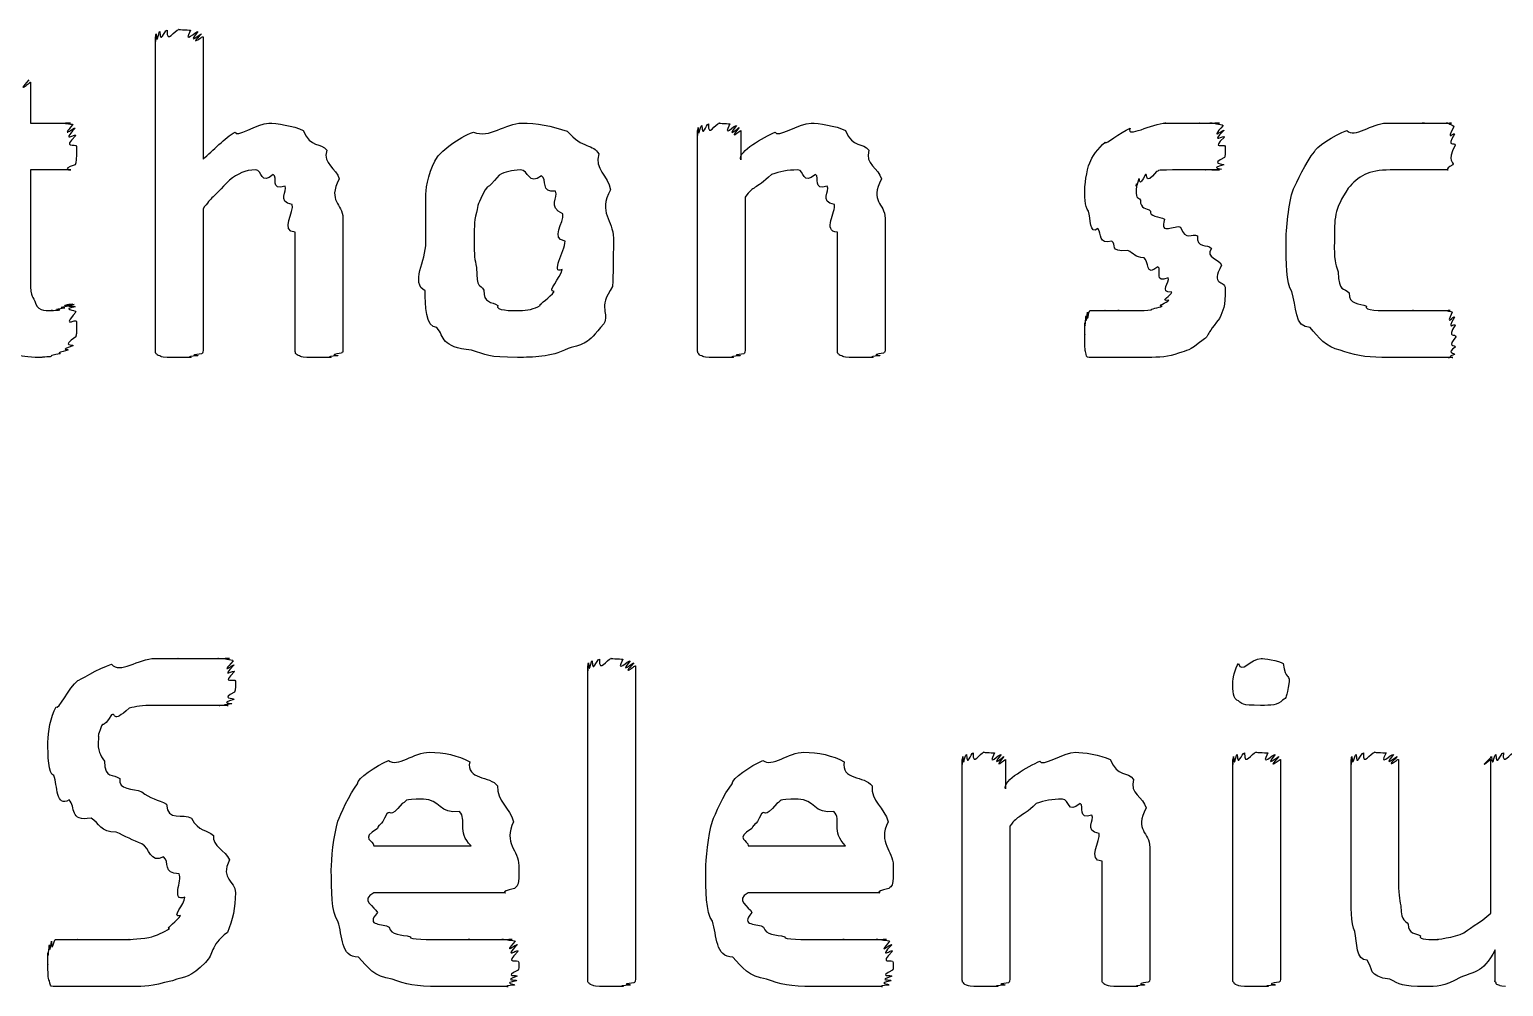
# Model space of a CAD drawing. Header units: millimetres. Extents: x 0 to 216, y 0 to 279.
# Drawn here: x 38.01 to 49.1, y 147.65 to 154.86 of the extents above; entities that cross this region are included whole.
import ezdxf

# ---------------------------------------------------------------- set-up
doc = ezdxf.new("R2010")
doc.units = ezdxf.units.MM
doc.layers.get('0').update_dxf_attribs({"linetype": 'CONTINUOUS'})

msp = doc.modelspace()

# ---------------------------------------------------------------- linework, layer by layer
at = {"color": 0}
for p, q in [((38.9544, 152.443), (38.9544, 154.802)), ((39.3129, 154.802), (39.3129, 153.881)), ((38.0132, 154.46), (38.0132, 154.152)), ((38.0132, 154.152), (38.3163, 154.152)), ((43.0361, 152.443), (43.0361, 154.097)), ((43.3613, 154.097), (43.3613, 153.876)), ((38.3163, 153.799), (38.0132, 153.799)), ((38.0132, 153.799), (38.0132, 153.027)), ((43.3945, 153.595), (43.3945, 152.443)), ((39.3129, 153.507), (39.3129, 152.443)), ((40.3655, 153.435), (40.3655, 152.443)), ((44.4472, 153.435), (44.4472, 152.443)), ((40.0071, 152.443), (40.0071, 153.33)), ((42.0384, 153.264), (42.0384, 153.264)), ((42.4021, 153.286), (42.4021, 153.286)), ((44.0891, 152.443), (44.0891, 153.33)), ((47.009, 152.906), (47.009, 152.906)), ((38.3603, 152.658), (38.3603, 152.658)), ((48.7454, 152.542), (48.7454, 152.542)), ((42.2092, 147.706), (42.2092, 150.066)), ((42.5676, 150.066), (42.5676, 147.706)), ((47.4899, 149.944), (47.4899, 149.944)), ((45.0289, 147.706), (45.0289, 149.36)), ((45.3542, 149.36), (45.3542, 149.14)), ((47.0655, 147.706), (47.0655, 149.36)), ((47.4239, 149.36), (47.4239, 147.706)), ((47.9559, 148.373), (47.9559, 149.36)), ((48.314, 149.36), (48.314, 148.473)), ((49.0086, 148.203), (49.0086, 149.36)), ((45.387, 148.858), (45.387, 147.706)), ((40.5984, 148.71), (41.3314, 148.71)), ((43.4178, 148.71), (44.1508, 148.71)), ((46.0816, 147.706), (46.0816, 148.594)), ((46.44, 148.699), (46.44, 147.706)), ((41.6899, 148.561), (41.6899, 148.5)), ((44.5093, 148.561), (44.5093, 148.5)), ((39.5566, 148.357), (39.5566, 148.357)), ((41.5851, 148.357), (40.5984, 148.357)), ((44.4045, 148.357), (43.4178, 148.357)), ((49.0418, 147.706), (49.0418, 147.927))]:
    msp.add_line(p, q, dxfattribs=at)
for points in [[(38.9544, 154.802), (38.9544, 154.71), (38.9558, 154.816), (38.9601, 154.824)], [(38.9601, 154.824), (38.9654, 154.725), (38.9763, 154.836), (38.9876, 154.841)], [(38.9876, 154.841), (38.9901, 154.736), (39.0204, 154.851), (39.0426, 154.851)], [(39.0426, 154.851), (39.0384, 154.739), (39.0977, 154.857), (39.1308, 154.857)], [(39.1308, 154.857), (39.1086, 154.857), (39.1968, 154.854), (39.219, 154.851)], [(39.219, 154.851), (39.1555, 154.736), (39.2631, 154.848), (39.274, 154.841)], [(39.274, 154.841), (39.1816, 154.725), (39.2977, 154.831), (39.3016, 154.824)], [(39.3016, 154.824), (39.1929, 154.714), (39.3129, 154.813), (39.3129, 154.802)], [(38.0023, 154.477), (37.8933, 154.361), (38.0132, 154.463), (38.0132, 154.46)], [(38.3163, 154.152), (38.2199, 154.152), (38.3286, 154.147), (38.3328, 154.141)], [(39.5552, 154.085), (39.5566, 154.033), (39.7235, 154.152), (39.8089, 154.152)], [(39.8089, 154.152), (39.8611, 154.152), (39.9976, 154.132), (40.0678, 154.097)], [(41.3494, 154.085), (41.468, 154.033), (41.5918, 154.152), (41.7131, 154.152)], [(41.7131, 154.152), (41.8207, 154.152), (41.9407, 154.131), (42.055, 154.091)], [(43.0692, 154.135), (43.0721, 154.03), (43.0996, 154.146), (43.119, 154.146)], [(43.119, 154.146), (43.1133, 154.033), (43.1684, 154.152), (43.2015, 154.152)], [(43.2015, 154.152), (43.1754, 154.152), (43.2566, 154.149), (43.2788, 154.146)], [(43.2788, 154.146), (43.2195, 154.03), (43.3172, 154.142), (43.3282, 154.135)], [(43.6203, 154.085), (43.6316, 154.033), (43.7981, 154.152), (43.8905, 154.152)], [(43.8905, 154.152), (43.9431, 154.152), (44.0792, 154.132), (44.1494, 154.097)], [(46.2926, 154.113), (46.2552, 154.033), (46.4591, 154.152), (46.5624, 154.152)], [(46.5624, 154.152), (46.5197, 154.152), (46.6506, 154.152), (46.6947, 154.152)], [(46.6947, 154.152), (46.7251, 154.152), (46.779, 154.152), (46.8161, 154.152)], [(46.8161, 154.152), (46.7995, 154.152), (46.8835, 154.152), (46.9099, 154.152)], [(46.9099, 154.152), (46.8507, 154.152), (46.954, 154.152), (46.965, 154.152)], [(46.965, 154.152), (46.8768, 154.152), (46.9882, 154.146), (46.9925, 154.135)], [(47.9242, 154.097), (47.9806, 154.033), (48.1143, 154.152), (48.2215, 154.152)], [(48.2215, 154.152), (48.2561, 154.152), (48.3224, 154.152), (48.3704, 154.152)], [(48.3704, 154.152), (48.3553, 154.152), (48.4671, 154.152), (48.5084, 154.152)], [(48.5084, 154.152), (48.4367, 154.152), (48.5856, 154.152), (48.6184, 154.152)], [(48.6184, 154.152), (48.6198, 154.152), (48.6738, 154.152), (48.6847, 154.152)], [(48.6847, 154.152), (48.6463, 154.152), (48.708, 154.152), (48.7123, 154.152)], [(48.7123, 154.152), (48.6572, 154.152), (48.7246, 154.142), (48.7288, 154.124)], [(38.3328, 154.141), (38.2309, 154.022), (38.3452, 154.127), (38.3494, 154.113)], [(38.3494, 154.113), (38.2393, 153.993), (38.3551, 154.08), (38.3551, 154.058)], [(38.3551, 154.058), (38.2418, 153.949), (38.3603, 154.008), (38.3603, 153.975)], [(39.3129, 153.881), (39.3912, 153.945), (39.4741, 154.041), (39.5552, 154.085)], [(40.0678, 154.097), (40.1228, 153.96), (40.2001, 154.01), (40.2442, 153.948)], [(41.0792, 153.898), (41.1124, 153.945), (41.2309, 154.041), (41.3494, 154.085)], [(42.055, 154.091), (42.1707, 153.956), (42.2508, 153.997), (42.2921, 153.92)], [(43.0361, 154.097), (43.0361, 154.004), (43.0375, 154.11), (43.0417, 154.118)], [(43.0417, 154.118), (43.0431, 154.019), (43.0541, 154.131), (43.0692, 154.135)], [(43.3282, 154.135), (43.2414, 154.019), (43.3462, 154.125), (43.3504, 154.118)], [(43.3504, 154.118), (43.2523, 154.004), (43.3613, 154.103), (43.3613, 154.097)], [(43.3613, 153.876), (43.3405, 153.945), (43.5349, 154.041), (43.6203, 154.085)], [(44.1494, 154.097), (44.2048, 153.96), (44.2817, 154.01), (44.3258, 153.948)], [(46.1049, 154.008), (46.1049, 153.982), (46.2181, 154.087), (46.2926, 154.113)], [(46.9925, 154.135), (46.8835, 154.011), (46.9981, 154.11), (46.9981, 154.097)], [(46.9981, 154.097), (46.8877, 153.986), (47.0034, 154.069), (47.0034, 154.047)], [(47.0034, 154.047), (46.8905, 153.945), (47.009, 154.004), (47.009, 153.975)], [(47.6814, 153.936), (47.6786, 153.964), (47.8317, 154.063), (47.9242, 154.097)], [(48.7288, 154.124), (48.6639, 154), (48.7345, 154.091), (48.7345, 154.069)], [(48.7345, 154.069), (48.6682, 153.956), (48.7398, 154.019), (48.7398, 153.986)], [(38.3603, 153.975), (38.3603, 153.854), (38.3565, 153.866), (38.3494, 153.837)], [(40.2442, 153.948), (40.211, 153.839), (40.3186, 153.817), (40.338, 153.732)], [(42.2921, 153.92), (42.2547, 153.805), (42.3651, 153.756), (42.3803, 153.65)], [(44.3258, 153.948), (44.293, 153.839), (44.4003, 153.817), (44.4197, 153.732)], [(45.9892, 153.854), (46.0015, 153.894), (46.0527, 153.964), (46.1049, 154.008)], [(47.009, 153.975), (47.009, 153.887), (47.0062, 153.917), (47.0034, 153.892)], [(47.5216, 153.656), (47.5439, 153.7), (47.6155, 153.862), (47.6814, 153.936)], [(48.7398, 153.986), (48.6682, 153.854), (48.7345, 153.866), (48.7232, 153.837)], [(38.3494, 153.837), (38.2281, 153.799), (38.33, 153.799), (38.3163, 153.799)], [(40.991, 153.617), (40.991, 153.669), (41.0199, 153.821), (41.0792, 153.898)], [(45.9507, 153.672), (45.9507, 153.662), (45.9631, 153.799), (45.9892, 153.854)], [(46.9981, 153.837), (46.8796, 153.81), (46.9882, 153.811), (46.9815, 153.804)], [(47.0034, 153.892), (46.8877, 153.839), (47.0006, 153.851), (46.9981, 153.837)], [(48.7232, 153.837), (48.6463, 153.799), (48.6985, 153.799), (48.6847, 153.799)], [(39.5111, 153.722), (39.3802, 153.581), (39.3816, 153.602), (39.3129, 153.507)], [(39.7097, 153.799), (39.6268, 153.799), (39.5774, 153.773), (39.5111, 153.722)], [(39.842, 153.766), (39.7439, 153.68), (39.7605, 153.799), (39.7097, 153.799)], [(39.9302, 153.677), (39.817, 153.64), (39.8776, 153.746), (39.842, 153.766)], [(40.338, 153.732), (40.247, 153.556), (40.3655, 153.552), (40.3655, 153.435)], [(41.5424, 153.76), (41.4348, 153.629), (41.4666, 153.697), (41.4376, 153.65)], [(41.7022, 153.799), (41.6373, 153.799), (41.5865, 153.785), (41.5424, 153.76)], [(41.862, 153.755), (41.7629, 153.68), (41.7643, 153.799), (41.7022, 153.799)], [(41.9668, 153.639), (41.8511, 153.625), (41.9061, 153.729), (41.862, 153.755)], [(43.5928, 153.766), (43.4619, 153.64), (43.4633, 153.69), (43.3945, 153.595)], [(43.7914, 153.799), (43.7085, 153.799), (43.6591, 153.788), (43.5928, 153.766)], [(43.9237, 153.766), (43.8256, 153.68), (43.8422, 153.799), (43.7914, 153.799)], [(44.0119, 153.677), (43.899, 153.64), (43.9593, 153.746), (43.9237, 153.766)], [(44.4197, 153.732), (44.3286, 153.556), (44.4472, 153.552), (44.4472, 153.435)], [(46.3585, 153.732), (46.3282, 153.625), (46.3419, 153.708), (46.3419, 153.694)], [(46.4083, 153.766), (46.3504, 153.651), (46.3695, 153.746), (46.3585, 153.732)], [(46.4908, 153.788), (46.3945, 153.669), (46.4301, 153.777), (46.4083, 153.766)], [(46.6122, 153.799), (46.4647, 153.799), (46.5268, 153.795), (46.4908, 153.788)], [(46.7501, 153.799), (46.6781, 153.799), (46.663, 153.799), (46.6122, 153.799)], [(46.8545, 153.799), (46.7582, 153.799), (46.79, 153.799), (46.7501, 153.799)], [(46.9265, 153.799), (46.8175, 153.799), (46.8835, 153.799), (46.8545, 153.799)], [(46.965, 153.799), (46.8545, 153.799), (46.9441, 153.799), (46.9265, 153.799)], [(46.9815, 153.804), (46.8683, 153.799), (46.9717, 153.799), (46.965, 153.799)], [(48.2494, 153.799), (48.0868, 153.799), (48.0081, 153.752), (47.9351, 153.661)], [(48.4202, 153.799), (48.2893, 153.799), (48.3154, 153.799), (48.2494, 153.799)], [(48.5415, 153.799), (48.5027, 153.799), (48.4671, 153.799), (48.4202, 153.799)], [(48.6297, 153.799), (48.5719, 153.799), (48.5771, 153.799), (48.5415, 153.799)], [(48.6847, 153.799), (48.616, 153.799), (48.6516, 153.799), (48.6297, 153.799)], [(39.9852, 153.539), (39.8653, 153.563), (39.9549, 153.64), (39.9302, 153.677)], [(40.991, 153.253), (40.991, 153.332), (40.991, 153.507), (40.991, 153.617)], [(41.4376, 153.65), (41.377, 153.534), (41.3854, 153.545), (41.3713, 153.479)], [(42.0218, 153.468), (41.9019, 153.526), (41.9915, 153.591), (41.9668, 153.639)], [(42.3803, 153.65), (42.2836, 153.475), (42.4021, 153.421), (42.4021, 153.286)], [(44.0669, 153.539), (43.9469, 153.563), (44.0365, 153.64), (44.0119, 153.677)], [(45.9782, 153.49), (45.9507, 153.526), (45.9507, 153.602), (45.9507, 153.672)], [(46.3419, 153.694), (46.3282, 153.563), (46.3504, 153.606), (46.3695, 153.573)], [(47.4666, 153.247), (47.4666, 153.358), (47.4846, 153.545), (47.5216, 153.656)], [(47.9351, 153.661), (47.8261, 153.497), (47.8303, 153.436), (47.8303, 153.264)], [(40.0071, 153.33), (39.8914, 153.338), (39.999, 153.487), (39.9852, 153.539)], [(41.3713, 153.479), (41.3508, 153.405), (41.3551, 153.348), (41.3551, 153.275)], [(44.0891, 153.33), (43.973, 153.338), (44.0806, 153.487), (44.0669, 153.539)], [(46.0498, 153.358), (45.9863, 153.305), (45.9962, 153.438), (45.9782, 153.49)], [(46.3695, 153.573), (46.3695, 153.501), (46.4164, 153.515), (46.4467, 153.49)], [(46.4467, 153.49), (46.4316, 153.453), (46.5145, 153.447), (46.5515, 153.429)], [(42.0384, 153.264), (41.9241, 153.281), (42.0328, 153.405), (42.0218, 153.468)], [(46.5515, 153.429), (46.5088, 153.299), (46.6316, 153.391), (46.6729, 153.369)], [(46.6729, 153.369), (46.7113, 153.259), (46.7582, 153.327), (46.7995, 153.303)], [(41.3551, 153.275), (41.3508, 153.14), (41.3604, 153.132), (41.3713, 153.066)], [(42.0165, 153.049), (41.9241, 153.012), (42.0384, 153.187), (42.0384, 153.264)], [(42.4021, 153.286), (42.4021, 153.089), (42.3997, 153.033), (42.3968, 152.922)], [(46.1546, 153.264), (46.0498, 153.232), (46.083, 153.32), (46.0498, 153.358)], [(46.276, 153.192), (46.1271, 153.181), (46.1945, 153.238), (46.1546, 153.264)], [(46.7995, 153.303), (46.7914, 153.206), (46.8739, 153.245), (46.9043, 153.209)], [(47.8303, 153.264), (47.8261, 153.118), (47.8384, 153.099), (47.8578, 153.033)], [(40.9857, 152.889), (40.8725, 152.946), (40.991, 153.116), (40.991, 153.253)], [(46.3973, 153.137), (46.3282, 153.14), (46.3201, 153.173), (46.276, 153.192)], [(46.9043, 153.209), (46.8545, 153.137), (46.9621, 153.133), (46.9815, 153.082)], [(47.5107, 152.884), (47.4666, 152.942), (47.4666, 153.111), (47.4666, 153.247)], [(41.3713, 153.066), (41.3727, 152.895), (41.4002, 152.946), (41.4267, 152.895)], [(41.9559, 152.884), (41.898, 152.884), (42.0053, 152.986), (42.0165, 153.049)], [(46.5018, 153.071), (46.4054, 152.986), (46.4372, 153.118), (46.3973, 153.137)], [(46.579, 152.988), (46.4689, 152.939), (46.5349, 153.049), (46.5018, 153.071)], [(46.9815, 153.082), (46.8905, 152.92), (47.009, 152.975), (47.009, 152.906)], [(47.8578, 153.033), (47.8635, 152.873), (47.9033, 152.917), (47.9407, 152.873)], [(38.0132, 153.027), (38.0104, 152.835), (38.0242, 152.859), (38.0464, 152.812)], [(42.3968, 152.922), (42.2811, 152.754), (42.3746, 152.721), (42.3305, 152.641)], [(46.6065, 152.878), (46.5046, 152.876), (46.597, 152.958), (46.579, 152.988)], [(38.0464, 152.812), (38.0587, 152.74), (38.1152, 152.74), (38.1787, 152.74)], [(41.0739, 152.613), (40.9871, 152.615), (40.9857, 152.782), (40.9857, 152.889)], [(41.4267, 152.895), (41.4239, 152.795), (41.4874, 152.808), (41.5315, 152.779)], [(41.8511, 152.779), (41.8426, 152.791), (41.9294, 152.84), (41.9559, 152.884)], [(46.5349, 152.774), (46.4799, 152.774), (46.5737, 152.798), (46.5847, 152.818)], [(46.5847, 152.818), (46.5046, 152.809), (46.6065, 152.856), (46.6065, 152.878)], [(47.009, 152.906), (47.009, 152.765), (46.9939, 152.746), (46.965, 152.68)], [(47.6483, 152.613), (47.5287, 152.611), (47.5439, 152.776), (47.5107, 152.884)], [(47.9407, 152.873), (47.9365, 152.785), (48.0205, 152.795), (48.073, 152.774)], [(38.1787, 152.74), (38.1427, 152.74), (38.2185, 152.742), (38.2337, 152.746)], [(38.2337, 152.746), (38.173, 152.751), (38.2612, 152.758), (38.2722, 152.762)], [(38.2722, 152.762), (38.1977, 152.762), (38.2972, 152.775), (38.3053, 152.779)], [(38.3053, 152.779), (38.2171, 152.774), (38.3247, 152.79), (38.3328, 152.79)], [(38.3328, 152.79), (38.2281, 152.774), (38.3399, 152.787), (38.3438, 152.785)], [(38.3438, 152.785), (38.2351, 152.769), (38.3494, 152.779), (38.3494, 152.768)], [(38.3494, 152.768), (38.2393, 152.751), (38.3551, 152.747), (38.3551, 152.729)], [(38.3551, 152.729), (38.2418, 152.597), (38.3603, 152.687), (38.3603, 152.658)], [(41.5315, 152.779), (41.5121, 152.74), (41.6306, 152.74), (41.6966, 152.74)], [(41.6966, 152.74), (41.7544, 152.74), (41.807, 152.753), (41.8511, 152.779)], [(45.9507, 152.647), (45.9535, 152.582), (45.9574, 152.687), (45.9617, 152.702)], [(45.9617, 152.702), (45.9617, 152.611), (45.9687, 152.725), (45.9726, 152.729)], [(45.9726, 152.729), (45.9687, 152.622), (45.9811, 152.74), (45.9892, 152.74)], [(45.9892, 152.74), (45.9863, 152.74), (46.0142, 152.74), (46.0333, 152.74)], [(46.0333, 152.74), (46.028, 152.74), (46.0788, 152.74), (46.1049, 152.74)], [(46.1049, 152.74), (46.083, 152.74), (46.1684, 152.74), (46.2097, 152.74)], [(46.2097, 152.74), (46.1627, 152.74), (46.295, 152.74), (46.3476, 152.74)], [(46.3476, 152.74), (46.3723, 152.74), (46.422, 152.742), (46.4524, 152.746)], [(46.4524, 152.746), (46.4358, 152.751), (46.513, 152.762), (46.5349, 152.774)], [(48.073, 152.774), (48.0427, 152.74), (48.1887, 152.74), (48.2547, 152.74)], [(48.2547, 152.74), (48.2935, 152.74), (48.3775, 152.74), (48.4258, 152.74)], [(48.4258, 152.74), (48.3884, 152.74), (48.5151, 152.74), (48.5525, 152.74)], [(48.5525, 152.74), (48.58, 152.74), (48.6184, 152.74), (48.6406, 152.74)], [(48.6406, 152.74), (48.6269, 152.74), (48.6862, 152.74), (48.7013, 152.74)], [(48.7013, 152.74), (48.6488, 152.74), (48.7137, 152.736), (48.7179, 152.729)], [(48.7179, 152.729), (48.6601, 152.608), (48.7303, 152.709), (48.7345, 152.691)], [(38.3603, 152.658), (38.3603, 152.52), (38.3575, 152.571), (38.3551, 152.542)], [(41.3329, 152.443), (41.1043, 152.465), (41.1318, 152.539), (41.0739, 152.613)], [(42.3305, 152.641), (42.1929, 152.476), (42.1954, 152.498), (42.0606, 152.454)], [(45.9507, 152.564), (45.9507, 152.538), (45.9507, 152.625), (45.9507, 152.647)], [(46.965, 152.68), (46.8355, 152.52), (46.8986, 152.564), (46.8436, 152.52)], [(47.8744, 152.443), (47.7668, 152.465), (47.7104, 152.539), (47.6483, 152.613)], [(48.7345, 152.691), (48.6682, 152.575), (48.7398, 152.655), (48.7398, 152.63)], [(48.7398, 152.63), (48.671, 152.523), (48.7454, 152.575), (48.7454, 152.542)], [(38.3551, 152.542), (38.2351, 152.461), (38.3438, 152.49), (38.3328, 152.476)], [(45.9564, 152.432), (45.9507, 152.45), (45.9507, 152.509), (45.9507, 152.564)], [(46.8436, 152.52), (46.7293, 152.432), (46.7293, 152.443), (46.6563, 152.421)], [(48.7454, 152.542), (48.671, 152.461), (48.7426, 152.487), (48.7398, 152.465)], [(38.0848, 152.388), (37.9857, 152.388), (37.9469, 152.396), (37.8919, 152.415)], [(38.1621, 152.393), (38.0848, 152.388), (38.1095, 152.388), (38.0848, 152.388)], [(38.2337, 152.415), (38.136, 152.399), (38.1868, 152.4), (38.1621, 152.393)], [(38.2944, 152.443), (38.1801, 152.412), (38.2556, 152.422), (38.2337, 152.415)], [(38.3328, 152.476), (38.2171, 152.435), (38.3124, 152.454), (38.2944, 152.443)], [(38.9601, 152.415), (38.9544, 152.412), (38.9544, 152.432), (38.9544, 152.443)], [(38.9876, 152.399), (38.9654, 152.401), (38.9668, 152.411), (38.9601, 152.415)], [(39.0426, 152.388), (38.9901, 152.39), (39.0013, 152.394), (38.9876, 152.399)], [(39.1308, 152.388), (39.0384, 152.388), (39.0673, 152.388), (39.0426, 152.388)], [(39.219, 152.388), (39.1086, 152.388), (39.1664, 152.388), (39.1308, 152.388)], [(39.274, 152.399), (39.1555, 152.39), (39.2437, 152.39), (39.219, 152.388)], [(39.3016, 152.415), (39.1816, 152.401), (39.2878, 152.406), (39.274, 152.399)], [(39.3129, 152.443), (39.31, 152.412), (39.3086, 152.422), (39.3016, 152.415)], [(40.0128, 152.415), (40.0085, 152.412), (40.0071, 152.432), (40.0071, 152.443)], [(40.0403, 152.399), (40.0195, 152.401), (40.0195, 152.411), (40.0128, 152.415)], [(40.0953, 152.388), (40.0459, 152.39), (40.054, 152.394), (40.0403, 152.399)], [(40.1891, 152.388), (40.0925, 152.388), (40.1204, 152.388), (40.0953, 152.388)], [(40.2717, 152.388), (40.163, 152.388), (40.2223, 152.388), (40.1891, 152.388)], [(40.3271, 152.399), (40.211, 152.39), (40.2967, 152.39), (40.2717, 152.388)], [(40.3546, 152.421), (40.2361, 152.401), (40.3408, 152.406), (40.3271, 152.399)], [(40.3655, 152.443), (40.3655, 152.417), (40.3613, 152.428), (40.3546, 152.421)], [(41.68, 152.388), (41.4542, 152.388), (41.45, 152.406), (41.3329, 152.443)], [(42.0606, 152.454), (41.9241, 152.388), (41.8013, 152.388), (41.68, 152.388)], [(43.0417, 152.421), (43.0361, 152.417), (43.0361, 152.435), (43.0361, 152.443)], [(43.0692, 152.399), (43.047, 152.401), (43.0484, 152.412), (43.0417, 152.421)], [(43.1243, 152.388), (43.0721, 152.39), (43.083, 152.394), (43.0692, 152.399)], [(43.2125, 152.388), (43.12, 152.388), (43.1493, 152.388), (43.1243, 152.388)], [(43.3006, 152.388), (43.1906, 152.388), (43.2484, 152.388), (43.2125, 152.388)], [(43.3557, 152.399), (43.2375, 152.39), (43.3257, 152.39), (43.3006, 152.388)], [(43.3836, 152.415), (43.2636, 152.401), (43.3698, 152.406), (43.3557, 152.399)], [(43.3945, 152.443), (43.3917, 152.412), (43.3903, 152.422), (43.3836, 152.415)], [(44.0944, 152.415), (44.0902, 152.412), (44.0891, 152.432), (44.0891, 152.443)], [(44.1219, 152.399), (44.1015, 152.401), (44.1015, 152.411), (44.0944, 152.415)], [(44.1773, 152.388), (44.1276, 152.39), (44.1357, 152.394), (44.1219, 152.399)], [(44.2708, 152.388), (44.1745, 152.388), (44.202, 152.388), (44.1773, 152.388)], [(44.3537, 152.388), (44.2447, 152.388), (44.3039, 152.388), (44.2708, 152.388)], [(44.4087, 152.399), (44.293, 152.39), (44.3784, 152.39), (44.3537, 152.388)], [(44.4362, 152.421), (44.3177, 152.401), (44.4225, 152.406), (44.4087, 152.399)], [(44.4472, 152.443), (44.4472, 152.417), (44.4429, 152.428), (44.4362, 152.421)], [(45.9839, 152.388), (45.9617, 152.388), (45.9631, 152.401), (45.9564, 152.432)], [(46.0446, 152.388), (45.9863, 152.388), (45.9976, 152.388), (45.9839, 152.388)], [(46.138, 152.388), (46.0389, 152.388), (46.0692, 152.388), (46.0446, 152.388)], [(46.2703, 152.388), (46.1162, 152.388), (46.1779, 152.388), (46.138, 152.388)], [(46.4249, 152.388), (46.3282, 152.388), (46.3173, 152.388), (46.2703, 152.388)], [(46.6563, 152.421), (46.5861, 152.388), (46.5088, 152.388), (46.4249, 152.388)], [(48.1887, 152.388), (48.0646, 152.388), (47.9654, 152.406), (47.8744, 152.443)], [(48.3485, 152.388), (48.2381, 152.388), (48.2438, 152.388), (48.1887, 152.388)], [(48.4974, 152.388), (48.3443, 152.388), (48.4036, 152.388), (48.3485, 152.388)], [(48.6184, 152.388), (48.5539, 152.388), (48.544, 152.388), (48.4974, 152.388)], [(48.6957, 152.388), (48.6241, 152.388), (48.6544, 152.388), (48.6184, 152.388)], [(48.7232, 152.388), (48.653, 152.388), (48.7094, 152.388), (48.6957, 152.388)], [(48.7345, 152.41), (48.6639, 152.388), (48.7303, 152.388), (48.7232, 152.388)], [(48.7398, 152.465), (48.6682, 152.417), (48.737, 152.423), (48.7345, 152.41)], [(38.3716, 149.955), (38.3688, 149.947), (38.5286, 150.05), (38.6249, 150.077)], [(38.6249, 150.077), (38.6814, 150.002), (38.8317, 150.121), (38.9502, 150.121)], [(38.9502, 150.121), (38.9749, 150.121), (39.0673, 150.121), (39.1266, 150.121)], [(39.1266, 150.121), (39.0934, 150.121), (39.2395, 150.121), (39.292, 150.121)], [(39.292, 150.121), (39.3139, 150.121), (39.3883, 150.121), (39.43, 150.121)], [(39.43, 150.121), (39.3982, 150.121), (39.5016, 150.121), (39.5125, 150.121)], [(39.5125, 150.121), (39.4243, 150.121), (39.5358, 150.115), (39.54, 150.104)], [(39.54, 150.104), (39.431, 149.984), (39.5457, 150.085), (39.5457, 150.071)], [(39.5457, 150.071), (39.4353, 149.958), (39.551, 150.043), (39.551, 150.022)], [(42.2092, 150.066), (42.2092, 149.973), (42.2106, 150.079), (42.2148, 150.088)], [(42.2148, 150.088), (42.2204, 149.988), (42.2314, 150.1), (42.2423, 150.104)], [(42.2423, 150.104), (42.2451, 149.999), (42.2755, 150.115), (42.2974, 150.115)], [(42.2974, 150.115), (42.2935, 150.002), (42.3527, 150.121), (42.3855, 150.121)], [(42.3855, 150.121), (42.3637, 150.121), (42.4519, 150.118), (42.4737, 150.115)], [(42.4737, 150.115), (42.4106, 149.999), (42.5178, 150.111), (42.5291, 150.104)], [(42.5291, 150.104), (42.4367, 149.988), (42.5524, 150.095), (42.5566, 150.088)], [(42.5566, 150.088), (42.4476, 149.973), (42.5676, 150.072), (42.5676, 150.066)], [(47.0655, 149.944), (47.0655, 149.951), (47.0793, 150.056), (47.1096, 150.082)], [(47.1096, 150.082), (47.1276, 150.002), (47.1992, 150.121), (47.2803, 150.121)], [(47.2803, 150.121), (47.2888, 150.121), (47.4155, 150.107), (47.4458, 150.082)], [(47.4458, 150.082), (47.4652, 149.955), (47.4899, 150.013), (47.4899, 149.944)], [(38.2062, 149.757), (38.2252, 149.724), (38.3011, 149.903), (38.3716, 149.955)], [(39.551, 150.022), (39.4381, 149.918), (39.5566, 149.979), (39.5566, 149.95)], [(39.5566, 149.95), (39.5566, 149.859), (39.5538, 149.892), (39.551, 149.867)], [(47.1096, 149.801), (47.0655, 149.815), (47.0655, 149.874), (47.0655, 149.944)], [(47.4899, 149.944), (47.4652, 149.819), (47.4733, 149.831), (47.4405, 149.806)], [(39.551, 149.867), (39.4353, 149.812), (39.5482, 149.826), (39.5457, 149.812)], [(38.1455, 149.492), (38.1455, 149.565), (38.1649, 149.68), (38.2062, 149.757)], [(38.7572, 149.746), (38.6196, 149.625), (38.6609, 149.718), (38.6249, 149.696)], [(38.9502, 149.768), (38.8426, 149.768), (38.8126, 149.76), (38.7572, 149.746)], [(39.1597, 149.768), (38.9943, 149.768), (39.0275, 149.768), (38.9502, 149.768)], [(39.3196, 149.768), (39.237, 149.768), (39.2218, 149.768), (39.1597, 149.768)], [(39.43, 149.768), (39.3252, 149.768), (39.3637, 149.768), (39.3196, 149.768)], [(39.5016, 149.768), (39.3869, 149.768), (39.4628, 149.768), (39.43, 149.768)], [(39.5291, 149.779), (39.4134, 149.768), (39.5125, 149.768), (39.5016, 149.768)], [(39.5457, 149.812), (39.4272, 149.782), (39.5358, 149.786), (39.5291, 149.779)], [(47.275, 149.768), (47.1234, 149.768), (47.1385, 149.779), (47.1096, 149.801)], [(47.4405, 149.806), (47.4031, 149.768), (47.3548, 149.768), (47.275, 149.768)], [(38.548, 149.614), (38.5163, 149.517), (38.5258, 149.553), (38.5258, 149.52)], [(38.6249, 149.696), (38.5491, 149.581), (38.5657, 149.647), (38.548, 149.614)], [(38.1896, 149.239), (38.1455, 149.25), (38.1455, 149.393), (38.1455, 149.492)], [(38.5258, 149.52), (38.5163, 149.418), (38.5396, 149.396), (38.5699, 149.349)], [(40.7088, 149.354), (40.7748, 149.297), (40.9028, 149.415), (41.0175, 149.415)], [(41.0175, 149.415), (41.1233, 149.415), (41.2351, 149.39), (41.3205, 149.344)], [(43.5282, 149.354), (43.5942, 149.297), (43.7226, 149.415), (43.8369, 149.415)], [(43.8369, 149.415), (43.9431, 149.415), (44.0545, 149.39), (44.1399, 149.344)], [(45.0289, 149.36), (45.0289, 149.268), (45.0303, 149.374), (45.0342, 149.382)], [(45.0342, 149.382), (45.0356, 149.283), (45.0465, 149.394), (45.0617, 149.399)], [(45.0617, 149.399), (45.0645, 149.294), (45.0921, 149.41), (45.1115, 149.41)], [(45.1115, 149.41), (45.1058, 149.297), (45.1612, 149.415), (45.194, 149.415)], [(45.194, 149.415), (45.1679, 149.415), (45.2494, 149.412), (45.2713, 149.41)], [(45.2713, 149.41), (45.212, 149.294), (45.3101, 149.406), (45.321, 149.399)], [(45.321, 149.399), (45.2342, 149.283), (45.339, 149.389), (45.3429, 149.382)], [(45.3429, 149.382), (45.2452, 149.268), (45.3542, 149.367), (45.3542, 149.36)], [(45.6131, 149.349), (45.624, 149.297), (45.7909, 149.415), (45.8833, 149.415)], [(45.8833, 149.415), (45.9355, 149.415), (46.0721, 149.396), (46.1423, 149.36)], [(47.0655, 149.36), (47.0655, 149.268), (47.0669, 149.374), (47.0711, 149.382)], [(47.0711, 149.382), (47.0764, 149.283), (47.0877, 149.394), (47.0987, 149.399)], [(47.0987, 149.399), (47.1015, 149.294), (47.1318, 149.41), (47.1537, 149.41)], [(47.1537, 149.41), (47.1495, 149.297), (47.2087, 149.415), (47.2419, 149.415)], [(47.2419, 149.415), (47.22, 149.415), (47.3082, 149.412), (47.3301, 149.41)], [(47.3301, 149.41), (47.2666, 149.294), (47.3742, 149.406), (47.3851, 149.399)], [(47.3851, 149.399), (47.293, 149.283), (47.4087, 149.389), (47.4126, 149.382)], [(47.4126, 149.382), (47.304, 149.268), (47.4239, 149.367), (47.4239, 149.36)], [(47.9559, 149.36), (47.9559, 149.268), (47.957, 149.374), (47.9612, 149.382)], [(47.9612, 149.382), (47.9668, 149.283), (47.9792, 149.394), (47.9944, 149.399)], [(47.9944, 149.399), (47.9958, 149.294), (48.0275, 149.41), (48.0494, 149.41)], [(48.0494, 149.41), (48.0399, 149.297), (48.1005, 149.415), (48.1376, 149.415)], [(48.1376, 149.415), (48.1101, 149.415), (48.1983, 149.412), (48.2205, 149.41)], [(48.2205, 149.41), (48.1542, 149.294), (48.2604, 149.406), (48.2755, 149.399)], [(48.2755, 149.399), (48.1831, 149.283), (48.2988, 149.389), (48.303, 149.382)], [(48.303, 149.382), (48.194, 149.272), (48.314, 149.371), (48.314, 149.36)], [(49.0086, 149.36), (48.8929, 149.268), (49.01, 149.374), (49.0142, 149.382)], [(49.0142, 149.382), (49.0209, 149.283), (49.0319, 149.394), (49.047, 149.399)], [(49.047, 149.399), (49.0499, 149.294), (49.0802, 149.41), (49.1024, 149.41)], [(49.1024, 149.41), (49.094, 149.297), (49.1532, 149.415), (49.1906, 149.415)], [(38.5699, 149.349), (38.5755, 149.206), (38.6373, 149.257), (38.6856, 149.217)], [(40.477, 149.178), (40.4731, 149.217), (40.6164, 149.313), (40.7088, 149.354)], [(41.3205, 149.344), (41.293, 149.206), (41.4747, 149.239), (41.5301, 149.162)], [(43.2964, 149.178), (43.2925, 149.217), (43.4358, 149.313), (43.5282, 149.354)], [(44.1399, 149.344), (44.1124, 149.206), (44.2944, 149.239), (44.3495, 149.162)], [(45.3542, 149.14), (45.3334, 149.208), (45.5277, 149.305), (45.6131, 149.349)], [(46.1423, 149.36), (46.1973, 149.224), (46.2746, 149.273), (46.3187, 149.211)], [(38.3053, 149.057), (38.2034, 148.992), (38.2185, 149.169), (38.1896, 149.239)], [(38.6856, 149.217), (38.6704, 149.129), (38.7876, 149.146), (38.8511, 149.117)], [(40.3281, 148.897), (40.3475, 148.944), (40.4139, 149.101), (40.477, 149.178)], [(41.5301, 149.162), (41.5202, 149.051), (41.625, 148.994), (41.6511, 148.892)], [(43.1479, 148.897), (43.1669, 148.944), (43.2333, 149.101), (43.2964, 149.178)], [(44.3495, 149.162), (44.3399, 149.051), (44.4444, 148.994), (44.4708, 148.892)], [(46.3187, 149.211), (46.2855, 149.102), (46.3931, 149.08), (46.4125, 148.996)], [(38.4708, 148.919), (38.3025, 148.889), (38.3565, 149.005), (38.3053, 149.057)], [(38.8511, 149.117), (38.9132, 149.069), (38.9749, 149.057), (39.0384, 149.024)], [(40.9734, 149.062), (40.7995, 149.062), (40.8601, 149.051), (40.8132, 149.029)], [(41.2433, 148.969), (41.0972, 148.944), (41.0944, 149.062), (40.9734, 149.062)], [(43.7928, 149.062), (43.6192, 149.062), (43.6795, 149.051), (43.633, 149.029)], [(44.0627, 148.969), (43.9166, 148.944), (43.9138, 149.062), (43.7928, 149.062)], [(45.7839, 149.062), (45.7013, 149.062), (45.6516, 149.051), (45.5856, 149.029)], [(45.9161, 149.029), (45.8184, 148.944), (45.835, 149.062), (45.7839, 149.062)], [(39.0384, 149.024), (39.0412, 148.889), (39.1664, 148.959), (39.2257, 148.919)], [(40.6975, 148.952), (40.6453, 148.842), (40.6439, 148.886), (40.6259, 148.842)], [(40.8132, 149.029), (40.7088, 148.904), (40.7307, 148.985), (40.6975, 148.952)], [(41.3314, 148.71), (41.2186, 148.82), (41.3053, 148.905), (41.2433, 148.969)], [(43.5169, 148.952), (43.4647, 148.842), (43.4633, 148.886), (43.4453, 148.842)], [(43.633, 149.029), (43.5282, 148.904), (43.5501, 148.985), (43.5169, 148.952)], [(44.1508, 148.71), (44.038, 148.82), (44.1247, 148.905), (44.0627, 148.969)], [(45.5856, 149.029), (45.4547, 148.904), (45.4561, 148.953), (45.387, 148.858)], [(46.0043, 148.941), (45.8914, 148.904), (45.9521, 149.01), (45.9161, 149.029)], [(46.0597, 148.803), (45.9398, 148.827), (46.0294, 148.904), (46.0043, 148.941)], [(46.4125, 148.996), (46.3215, 148.82), (46.44, 148.816), (46.44, 148.699)], [(38.6581, 148.814), (38.5424, 148.812), (38.5329, 148.882), (38.4708, 148.919)], [(39.2257, 148.919), (39.2811, 148.812), (39.3428, 148.838), (39.3912, 148.787)], [(40.2788, 148.528), (40.2788, 148.606), (40.2953, 148.787), (40.3281, 148.897)], [(40.6259, 148.842), (40.4908, 148.757), (40.5984, 148.757), (40.5984, 148.71)], [(41.6511, 148.892), (41.5713, 148.728), (41.6899, 148.678), (41.6899, 148.561)], [(43.0982, 148.528), (43.0982, 148.606), (43.1147, 148.787), (43.1479, 148.897)], [(43.4453, 148.842), (43.3105, 148.757), (43.4178, 148.757), (43.4178, 148.71)], [(44.4708, 148.892), (44.3907, 148.728), (44.5093, 148.678), (44.5093, 148.561)], [(38.8511, 148.726), (38.7876, 148.749), (38.7244, 148.784), (38.6581, 148.814)], [(39.0165, 148.627), (38.9132, 148.573), (38.9132, 148.696), (38.8511, 148.726)], [(39.3912, 148.787), (39.3802, 148.71), (39.4822, 148.674), (39.5125, 148.605)], [(46.0816, 148.594), (45.9659, 148.602), (46.0735, 148.751), (46.0597, 148.803)], [(39.1322, 148.5), (39.008, 148.5), (39.0631, 148.59), (39.0165, 148.627)], [(39.5125, 148.605), (39.4381, 148.452), (39.5566, 148.452), (39.5566, 148.357)], [(39.1763, 148.324), (39.0673, 148.287), (39.1612, 148.452), (39.1322, 148.5)], [(40.3281, 148.142), (40.2788, 148.205), (40.2788, 148.38), (40.2788, 148.528)], [(41.6899, 148.5), (41.6899, 148.401), (41.6789, 148.412), (41.6567, 148.39)], [(43.1479, 148.142), (43.0982, 148.205), (43.0982, 148.38), (43.0982, 148.528)], [(44.5093, 148.5), (44.5093, 148.401), (44.4983, 148.412), (44.4761, 148.39)], [(41.6567, 148.39), (41.5272, 148.357), (41.6098, 148.357), (41.5851, 148.357)], [(44.4761, 148.39), (44.3466, 148.357), (44.4292, 148.357), (44.4045, 148.357)], [(47.9834, 148.065), (47.9559, 148.128), (47.9559, 148.252), (47.9559, 148.373)], [(48.314, 148.473), (48.3112, 148.346), (48.3196, 148.313), (48.3306, 148.258)], [(39.1432, 148.186), (39.0673, 148.165), (39.1763, 148.271), (39.1763, 148.324)], [(39.5566, 148.357), (39.5566, 148.247), (39.5358, 148.147), (39.4959, 148.059)], [(40.5984, 148.357), (40.4908, 148.302), (40.6065, 148.252), (40.6259, 148.208)], [(43.4178, 148.357), (43.3105, 148.302), (43.4262, 148.252), (43.4453, 148.208)], [(39.0606, 148.087), (39.0275, 148.088), (39.1238, 148.149), (39.1432, 148.186)], [(40.6259, 148.208), (40.5282, 148.099), (40.6728, 148.131), (40.7141, 148.098)], [(43.4453, 148.208), (43.3476, 148.099), (43.4922, 148.131), (43.5335, 148.098)], [(48.3306, 148.258), (48.3376, 148.121), (48.3637, 148.16), (48.3856, 148.12)], [(48.8047, 148.054), (48.8184, 148.07), (48.9342, 148.136), (49.0086, 148.203)], [(38.9283, 148.026), (38.953, 148.033), (39.0232, 148.06), (39.0606, 148.087)], [(39.4959, 148.059), (39.358, 147.952), (39.3996, 147.895), (39.3305, 147.833)], [(40.4827, 147.872), (40.3475, 147.872), (40.3641, 148.034), (40.3281, 148.142)], [(40.7141, 148.098), (40.7264, 148.037), (40.8079, 148.044), (40.8739, 148.026)], [(43.3021, 147.872), (43.1669, 147.872), (43.1835, 148.034), (43.1479, 148.142)], [(43.5335, 148.098), (43.5462, 148.037), (43.6273, 148.044), (43.6933, 148.026)], [(48.0769, 147.85), (47.9915, 147.846), (48.0011, 147.983), (47.9834, 148.065)], [(48.3856, 148.12), (48.3856, 148.044), (48.442, 148.054), (48.4794, 148.032)], [(48.6117, 148.004), (48.5757, 148.004), (48.7412, 148.021), (48.8047, 148.054)], [(38.1455, 147.905), (38.1483, 147.846), (38.1522, 147.95), (38.1564, 147.966)], [(38.1564, 147.966), (38.1593, 147.875), (38.1688, 147.989), (38.173, 147.993)], [(38.173, 147.993), (38.1702, 147.886), (38.1896, 148.004), (38.2005, 148.004)], [(38.2005, 148.004), (38.1963, 148.004), (38.2351, 148.004), (38.2612, 148.004)], [(38.2612, 148.004), (38.2517, 148.004), (38.3275, 148.004), (38.3716, 148.004)], [(38.3716, 148.004), (38.3438, 148.004), (38.4736, 148.004), (38.5367, 148.004)], [(38.5367, 148.004), (38.5865, 148.004), (38.6719, 148.004), (38.7572, 148.004)], [(38.7572, 148.004), (38.7325, 148.004), (38.8758, 148.011), (38.9283, 148.026)], [(40.8739, 148.026), (40.8587, 148.004), (41.0199, 148.004), (41.1166, 148.004)], [(41.1166, 148.004), (41.1498, 148.004), (41.2612, 148.004), (41.3205, 148.004)], [(41.3205, 148.004), (41.2669, 148.004), (41.4281, 148.004), (41.4694, 148.004)], [(41.4694, 148.004), (41.4694, 148.004), (41.5477, 148.004), (41.5742, 148.004)], [(41.5742, 148.004), (41.5244, 148.004), (41.625, 148.004), (41.6401, 148.004)], [(41.6401, 148.004), (41.5491, 148.004), (41.6581, 148), (41.6624, 147.993)], [(41.6624, 147.993), (41.5604, 147.875), (41.6747, 147.979), (41.6789, 147.966)], [(41.6789, 147.966), (41.5685, 147.85), (41.6842, 147.938), (41.6842, 147.916)], [(43.6933, 148.026), (43.6785, 148.004), (43.8397, 148.004), (43.936, 148.004)], [(43.936, 148.004), (43.9692, 148.004), (44.0806, 148.004), (44.1399, 148.004)], [(44.1399, 148.004), (44.0863, 148.004), (44.2475, 148.004), (44.2888, 148.004)], [(44.2888, 148.004), (44.2888, 148.004), (44.3674, 148.004), (44.3936, 148.004)], [(44.3936, 148.004), (44.3438, 148.004), (44.4444, 148.004), (44.4595, 148.004)], [(44.4595, 148.004), (44.3689, 148.004), (44.4775, 148), (44.4817, 147.993)], [(44.4817, 147.993), (44.3798, 147.875), (44.4941, 147.979), (44.4983, 147.966)], [(44.4983, 147.966), (44.3879, 147.85), (44.5036, 147.938), (44.5036, 147.916)], [(48.4794, 148.032), (48.4586, 148.004), (48.5592, 148.004), (48.6117, 148.004)], [(38.1455, 147.817), (38.1455, 147.797), (38.1455, 147.883), (38.1455, 147.905)], [(38.1564, 147.695), (38.1455, 147.709), (38.1455, 147.764), (38.1455, 147.817)], [(39.3305, 147.833), (39.2176, 147.713), (39.1777, 147.729), (39.0825, 147.695)], [(40.7363, 147.706), (40.6012, 147.724), (40.5515, 147.797), (40.4827, 147.872)], [(41.6842, 147.916), (41.5713, 147.806), (41.6899, 147.866), (41.6899, 147.833)], [(41.6899, 147.833), (41.6899, 147.75), (41.687, 147.791), (41.6842, 147.773)], [(43.5557, 147.706), (43.4206, 147.724), (43.3709, 147.797), (43.3021, 147.872)], [(44.5036, 147.916), (44.3907, 147.806), (44.5093, 147.866), (44.5093, 147.833)], [(44.5093, 147.833), (44.5093, 147.75), (44.5064, 147.791), (44.5036, 147.773)], [(48.248, 147.706), (48.0797, 147.724), (48.121, 147.791), (48.0769, 147.85)], [(49.0418, 147.927), (48.9437, 147.739), (48.8654, 147.762), (48.7772, 147.718)], [(41.0834, 147.651), (40.918, 147.651), (40.8354, 147.669), (40.7363, 147.706)], [(41.6789, 147.729), (41.5643, 147.691), (41.6761, 147.706), (41.6733, 147.695)], [(41.6842, 147.773), (41.5685, 147.718), (41.6814, 147.742), (41.6789, 147.729)], [(42.2148, 147.679), (42.2092, 147.676), (42.2092, 147.695), (42.2092, 147.706)], [(42.5676, 147.706), (42.5648, 147.676), (42.5633, 147.686), (42.5566, 147.679)], [(43.9028, 147.651), (43.7374, 147.651), (43.6548, 147.669), (43.5557, 147.706)], [(44.4983, 147.729), (44.384, 147.691), (44.4955, 147.706), (44.4927, 147.695)], [(44.5036, 147.773), (44.3879, 147.718), (44.5012, 147.742), (44.4983, 147.729)], [(45.0342, 147.684), (45.0289, 147.68), (45.0289, 147.698), (45.0289, 147.706)], [(45.387, 147.706), (45.3842, 147.676), (45.3831, 147.686), (45.376, 147.679)], [(46.0872, 147.679), (46.083, 147.676), (46.0816, 147.695), (46.0816, 147.706)], [(46.44, 147.706), (46.44, 147.68), (46.4358, 147.691), (46.4287, 147.684)], [(47.0711, 147.684), (47.0655, 147.68), (47.0655, 147.698), (47.0655, 147.706)], [(47.4239, 147.706), (47.4211, 147.68), (47.4197, 147.691), (47.4126, 147.684)], [(48.5126, 147.651), (48.3415, 147.651), (48.321, 147.669), (48.248, 147.706)], [(48.7772, 147.718), (48.653, 147.651), (48.6033, 147.651), (48.5126, 147.651)], [(49.047, 147.684), (49.0319, 147.68), (49.0418, 147.698), (49.0418, 147.706)], [(38.184, 147.651), (38.1593, 147.651), (38.1635, 147.665), (38.1564, 147.695)], [(38.2556, 147.651), (38.1854, 147.651), (38.1977, 147.651), (38.184, 147.651)], [(38.3879, 147.651), (38.2556, 147.651), (38.2916, 147.651), (38.2556, 147.651)], [(38.5643, 147.651), (38.4761, 147.651), (38.439, 147.651), (38.3879, 147.651)], [(38.7738, 147.651), (38.6084, 147.651), (38.6306, 147.651), (38.5643, 147.651)], [(39.0825, 147.695), (38.9089, 147.651), (38.8842, 147.651), (38.7738, 147.651)], [(41.2983, 147.651), (41.1275, 147.651), (41.1607, 147.651), (41.0834, 147.651)], [(41.4747, 147.651), (41.377, 147.651), (41.3646, 147.651), (41.2983, 147.651)], [(41.6017, 147.651), (41.4803, 147.651), (41.5258, 147.651), (41.4747, 147.651)], [(41.6567, 147.662), (41.5466, 147.651), (41.6348, 147.651), (41.6017, 147.651)], [(41.6733, 147.695), (41.5576, 147.669), (41.6638, 147.673), (41.6567, 147.662)], [(42.2423, 147.662), (42.2204, 147.665), (42.2219, 147.675), (42.2148, 147.679)], [(42.2974, 147.651), (42.2451, 147.654), (42.2561, 147.658), (42.2423, 147.662)], [(42.3855, 147.651), (42.2935, 147.651), (42.3224, 147.651), (42.2974, 147.651)], [(42.4737, 147.651), (42.3637, 147.651), (42.4215, 147.651), (42.3855, 147.651)], [(42.5291, 147.662), (42.4106, 147.654), (42.4988, 147.654), (42.4737, 147.651)], [(42.5566, 147.679), (42.4367, 147.665), (42.5429, 147.669), (42.5291, 147.662)], [(44.118, 147.651), (43.9469, 147.651), (43.9801, 147.651), (43.9028, 147.651)], [(44.2944, 147.651), (44.1964, 147.651), (44.184, 147.651), (44.118, 147.651)], [(44.4211, 147.651), (44.2997, 147.651), (44.3452, 147.651), (44.2944, 147.651)], [(44.4761, 147.662), (44.366, 147.651), (44.4542, 147.651), (44.4211, 147.651)], [(44.4927, 147.695), (44.377, 147.669), (44.4832, 147.673), (44.4761, 147.662)], [(45.0617, 147.662), (45.0398, 147.665), (45.0413, 147.676), (45.0342, 147.684)], [(45.1171, 147.651), (45.0645, 147.654), (45.0755, 147.658), (45.0617, 147.662)], [(45.2053, 147.651), (45.1129, 147.651), (45.1418, 147.651), (45.1171, 147.651)], [(45.2935, 147.651), (45.1831, 147.651), (45.2409, 147.651), (45.2053, 147.651)], [(45.3485, 147.662), (45.23, 147.654), (45.3182, 147.654), (45.2935, 147.651)], [(45.376, 147.679), (45.2561, 147.665), (45.3623, 147.669), (45.3485, 147.662)], [(46.1148, 147.662), (46.0939, 147.665), (46.0939, 147.675), (46.0872, 147.679)], [(46.1698, 147.651), (46.12, 147.654), (46.1285, 147.658), (46.1148, 147.662)], [(46.2636, 147.651), (46.167, 147.651), (46.1945, 147.651), (46.1698, 147.651)], [(46.3462, 147.651), (46.2372, 147.651), (46.2964, 147.651), (46.2636, 147.651)], [(46.4012, 147.662), (46.2855, 147.654), (46.3709, 147.654), (46.3462, 147.651)], [(46.4287, 147.684), (46.3102, 147.665), (46.415, 147.669), (46.4012, 147.662)], [(47.0987, 147.662), (47.0764, 147.665), (47.0778, 147.676), (47.0711, 147.684)], [(47.1537, 147.651), (47.1015, 147.654), (47.1124, 147.658), (47.0987, 147.662)], [(47.2419, 147.651), (47.1495, 147.651), (47.1784, 147.651), (47.1537, 147.651)], [(47.3301, 147.651), (47.22, 147.651), (47.2779, 147.651), (47.2419, 147.651)], [(47.3851, 147.662), (47.2666, 147.654), (47.3548, 147.654), (47.3301, 147.651)], [(47.4126, 147.684), (47.293, 147.665), (47.3989, 147.669), (47.3851, 147.662)], [(49.0693, 147.662), (49.0389, 147.665), (49.0499, 147.676), (49.047, 147.684)], [(49.1187, 147.651), (49.065, 147.654), (49.083, 147.658), (49.0693, 147.662)]]:
    msp.add_open_spline(points, degree=3, dxfattribs=at)

doc.saveas('drawing.dxf')
